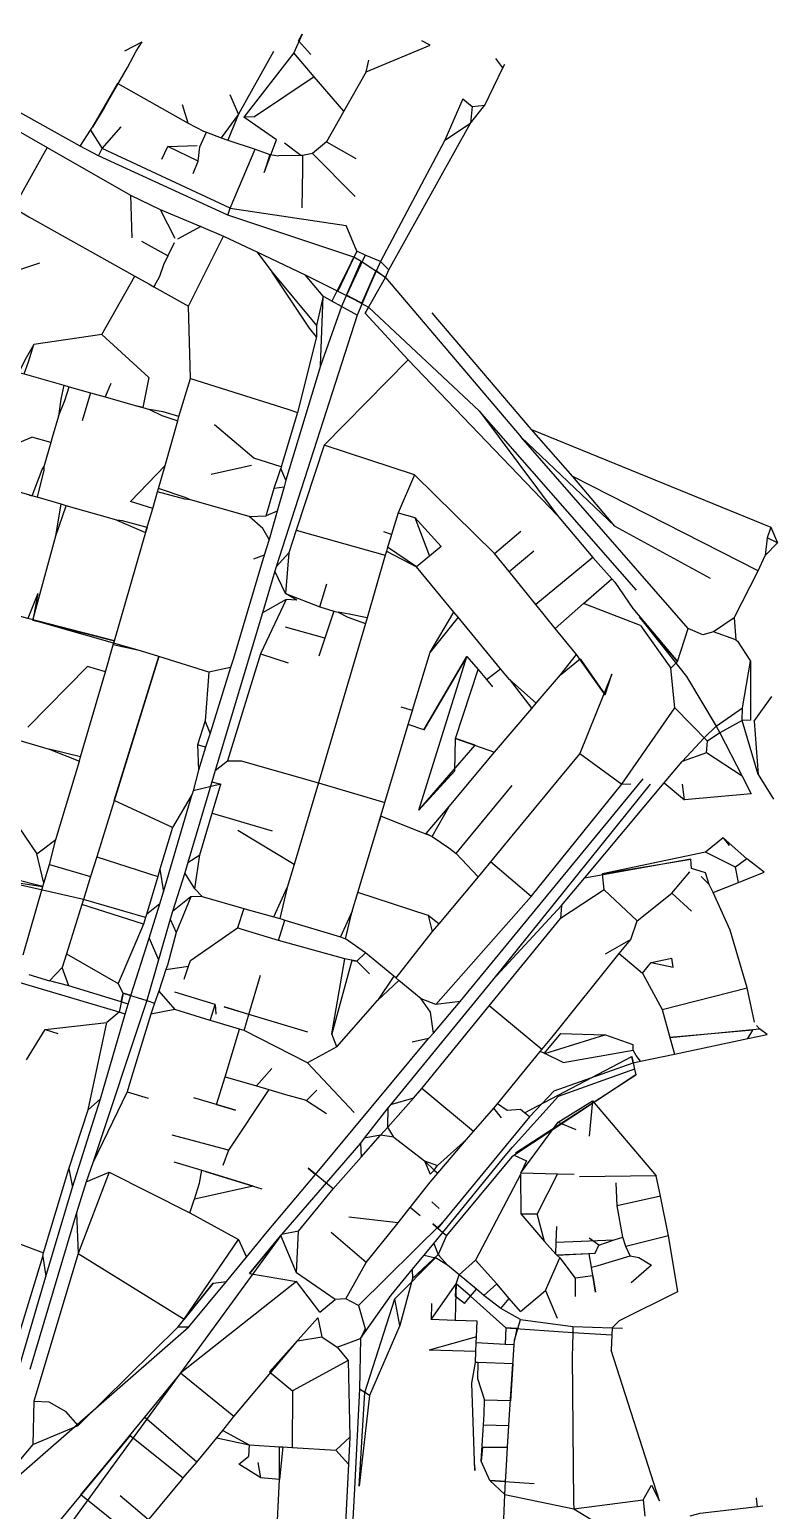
# Model space of a CAD drawing. Header units: metres. Extents: x 327752 to 330295, y 2791504 to 2794271.
# Drawn here: x 329398 to 330295, y 2792483 to 2794261 of the extents above; entities that cross this region are included whole.
import ezdxf

# ---------------------------------------------------------------- set-up
doc = ezdxf.new("R2010")
doc.units = ezdxf.units.M

msp = doc.modelspace()

# ---------------------------------------------------------------- linework, layer by layer
for p, q in [((329512.1, 2794235.2), (329532.7, 2794246)), ((329735.3, 2794231), (329720.4, 2794247.4)), ((329801.5, 2794210), (329878.3, 2794242)), ((329878.3, 2794242), (329868.6, 2794247.5)), ((329714.8, 2794232.9), (329655, 2794155.6)), ((329801.5, 2794210), (329804.9, 2794224.3)), ((329965.8, 2794214.8), (329957.3, 2794226.2)), ((329739.2, 2794204.2), (329667.8, 2794156.3)), ((329588, 2794148.4), (329581.1, 2794170.6)), ((329648.3, 2794159.5), (329638.5, 2794182.6)), ((329917.7, 2794177.8), (329928.8, 2794168.6)), ((329487.1, 2794167.1), (329473.3, 2794143.9)), ((329648.3, 2794159.5), (329627.7, 2794130.8)), ((329667.8, 2794156.3), (329655, 2794155.6)), ((329694.2, 2794128.7), (329655, 2794155.6)), ((329928.8, 2794168.6), (329926.8, 2794148.5)), ((329928.8, 2794168.6), (329944.2, 2794170.1)), ((329470.9, 2794140.2), (329485, 2794118.2)), ((329601.9, 2794120.3), (329610.1, 2794137.6)), ((329896.1, 2794128.3), (329926.8, 2794148.5)), ((329418.8, 2794119.2), (329378.3, 2794046.9)), ((329638.3, 2794046.6), (329485, 2794118.2)), ((329556.4, 2794105.3), (329563.6, 2794120.7)), ((329563.6, 2794120.7), (329598.7, 2794121.9)), ((329600.2, 2794103.1), (329563.6, 2794120.7)), ((329600.2, 2794103.1), (329601.9, 2794120.3)), ((329723.4, 2794109.7), (329703.7, 2794124.6)), ((329754, 2794126), (329737.3, 2794112.2)), ((329754, 2794126), (329789.2, 2794106.3)), ((329594, 2794088.1), (329600.2, 2794103.1)), ((329686.2, 2794111.1), (329696.4, 2794109.4)), ((329737.3, 2794112.2), (329788.6, 2794060.4)), ((329518.8, 2794062.1), (329520.6, 2794010.7)), ((329638.3, 2794046.6), (329777.5, 2794025.7)), ((329554.5, 2794045), (329572, 2794010.6)), ((329603.2, 2794024.6), (329575.3, 2794009.1)), ((329588.3, 2793928.9), (329630.6, 2794012.7)), ((329790.4, 2793995), (329777.5, 2794025.7)), ((329563.8, 2793989.3), (329532.3, 2794006.6)), ((329670.6, 2793994.1), (329688.8, 2793969.6)), ((329386.1, 2793972.8), (329410, 2793980.9)), ((329818.9, 2793982.3), (329828.9, 2793972.4)), ((329484.6, 2793894.9), (329523.9, 2793965)), ((329749.9, 2793941), (329728.4, 2793966.4)), ((329590.8, 2793841.9), (329588.3, 2793928.9)), ((329484.6, 2793894.9), (329402.8, 2793883)), ((329541, 2793843.4), (329484.6, 2793894.9)), ((329751.4, 2793762.1), (329852.1, 2793864.6)), ((329495.2, 2793836.2), (329488.5, 2793819.9)), ((329470.8, 2793824.9), (329461, 2793791.3)), ((329666.7, 2793746.3), (329619.7, 2793786.2)), ((330000.2, 2793780.7), (330287.2, 2793663.4)), ((329328, 2793741.9), (329400.4, 2793771.4)), ((329423.3, 2793765.2), (329400.4, 2793771.4)), ((329859.5, 2793726.3), (329751.4, 2793762.1)), ((330187.9, 2793541.8), (329987.5, 2793771.5)), ((329699.8, 2793736.1), (329666.7, 2793746.3)), ((329560.3, 2793737.5), (329518.8, 2793694.3)), ((329664, 2793737.5), (329615.5, 2793726.6)), ((329705.4, 2793719.8), (329699.2, 2793734.1)), ((329691.4, 2793710.3), (329703.1, 2793711.8)), ((330272.1, 2793611), (330049.8, 2793724.3)), ((329429.1, 2793653.2), (329435.5, 2793691.1)), ((329545.5, 2793685.8), (329518.8, 2793694.3)), ((329661.1, 2793676.3), (329681.8, 2793677.2)), ((329677.8, 2793662), (329661.1, 2793676.3)), ((329694.8, 2793682.6), (329681.8, 2793677.2)), ((329840.2, 2793680.6), (329860, 2793675.3)), ((329860, 2793675.3), (329891.6, 2793640.2)), ((329860, 2793675.3), (329877.5, 2793628.6)), ((329685.2, 2793648.8), (329677.8, 2793662)), ((329717.7, 2793660.1), (329824.6, 2793629.9)), ((329832.1, 2793654.7), (329822.7, 2793658.1)), ((329955.6, 2793632.1), (329987.2, 2793658.8)), ((330100.1, 2793664.7), (330214.3, 2793602.3)), ((330287.2, 2793663.4), (330295.1, 2793644.8)), ((330295.1, 2793644.8), (330280.4, 2793629.5)), ((330295.1, 2793644.8), (330282.7, 2793650.9)), ((329679.2, 2793630.1), (329666.4, 2793625.1)), ((329708.7, 2793632.7), (329693.6, 2793616)), ((329973.1, 2793610.5), (330002.7, 2793635.2)), ((330073.5, 2793627.1), (330005.4, 2793570.5)), ((329704.8, 2793584), (329691.9, 2793610.6)), ((329407.7, 2793584.1), (329395.5, 2793553.8)), ((329746, 2793567.7), (329754.5, 2793595.7)), ((329705.6, 2793576.6), (329677.4, 2793560.8)), ((329718.6, 2793575.8), (329705.6, 2793576.6)), ((330130.7, 2793545.5), (330062.4, 2793571.8)), ((329912, 2793555.4), (329878.3, 2793513.5)), ((330243.1, 2793554.8), (330218.3, 2793537.9)), ((330243.1, 2793554.8), (330245.2, 2793528.3)), ((329752.1, 2793530.2), (329704.7, 2793543.5)), ((330130.7, 2793545.5), (330167.1, 2793494.3)), ((330175.3, 2793502.3), (330187.9, 2793541.8)), ((330205.6, 2793534.3), (330187.9, 2793541.8)), ((330218.3, 2793537.9), (330205.6, 2793534.3)), ((330245.2, 2793528.3), (330218.3, 2793537.9)), ((329530.8, 2793515), (329498, 2793522.3)), ((329467.2, 2793496.4), (329395.4, 2793423.6)), ((329488.7, 2793490), (329467.2, 2793496.4)), ((329638.9, 2793495.2), (329612.8, 2793489.5)), ((329674.9, 2793511.3), (329708.2, 2793500.8)), ((329871, 2793420.3), (329922.6, 2793508.3)), ((330034.7, 2793486.3), (330053.9, 2793510.7)), ((330175.3, 2793502.3), (330167.1, 2793494.3)), ((329908.9, 2793409.7), (329936, 2793492.6)), ((329946.1, 2793480.7), (329962.9, 2793493.6)), ((330172, 2793446.8), (330167.1, 2793494.3)), ((330267.4, 2793430.5), (330288.6, 2793460.3)), ((329857.2, 2793443.4), (329843.7, 2793447.3)), ((329614.3, 2793416.3), (329608.3, 2793431)), ((329871, 2793420.3), (329852.2, 2793426.6)), ((330263, 2793432), (330252.9, 2793431.4)), ((329908.1, 2793371.2), (329908.9, 2793409.7)), ((330209.9, 2793392.5), (330211.2, 2793406.5)), ((329459, 2793387.8), (329421.1, 2793397.1)), ((329608.9, 2793399.3), (329599.3, 2793402.3)), ((330057.9, 2793391.8), (330108.5, 2793355)), ((330209.9, 2793392.5), (330180.9, 2793382.3)), ((330252.7, 2793364.5), (330209.9, 2793392.5)), ((329620.6, 2793371.5), (329635.1, 2793383)), ((329635.1, 2793383), (329651.7, 2793383.1)), ((329627.4, 2793355.1), (329594.1, 2793347.1)), ((329616.6, 2793357.8), (329627.4, 2793355.1)), ((330108.5, 2793355), (330119.2, 2793355.3)), ((330159.1, 2793356.7), (330183.8, 2793336.3)), ((330183.8, 2793336.3), (330181.4, 2793354.9)), ((330272.2, 2793366.7), (330290.3, 2793337)), ((329569.3, 2793302.9), (329499.3, 2793335.3)), ((330263.7, 2793343.4), (330183.8, 2793336.3)), ((329616.9, 2793320.3), (329688.9, 2793298.9)), ((329880.9, 2793292.3), (329901.3, 2793328.3)), ((329377.7, 2793313.7), (329406.3, 2793271.3)), ((329715.1, 2793258.6), (329647.7, 2793299.5)), ((329406.3, 2793271.3), (329429.1, 2793288.4)), ((330230.2, 2793290.4), (330209, 2793273.3)), ((329414.9, 2793236.1), (329406.3, 2793271.3)), ((329478.3, 2793267.8), (329551.6, 2793244.3)), ((329587.8, 2793261.1), (329602.1, 2793270)), ((330192.2, 2793253.6), (330191.4, 2793265.1)), ((330244.8, 2793255.5), (330209, 2793273.3)), ((330258.5, 2793265.3), (330244.8, 2793255.5)), ((329421.6, 2793258.7), (329470.9, 2793244)), ((329554.2, 2793252.8), (329558.4, 2793225.9)), ((329999.7, 2793220.2), (329950.7, 2793261.6)), ((330087.2, 2793228.3), (330085.1, 2793247.4)), ((330208.7, 2793248.6), (330192.2, 2793253.6)), ((330248.4, 2793237.1), (330244.8, 2793255.5)), ((329690.8, 2793195.7), (329706.7, 2793230.9)), ((330213.3, 2793234.5), (330203.6, 2793244.1)), ((329554.2, 2793211.3), (329538, 2793198.5)), ((329591.3, 2793219.9), (329569.3, 2793202.2)), ((329604.7, 2793220.3), (329591.3, 2793219.9)), ((329876.2, 2793197.4), (329791.7, 2793225.1)), ((330087.2, 2793228.3), (330034.9, 2793193.6)), ((330127, 2793190.9), (330087.2, 2793228.3)), ((330168.4, 2793224.3), (330192, 2793202.6)), ((329534.4, 2793187), (329460.4, 2793210.5)), ((329566.4, 2793192.9), (329573.5, 2793176.8)), ((329654.7, 2793205.8), (329647.1, 2793182.5)), ((329784.8, 2793202.4), (329770.8, 2793171.8)), ((329888.8, 2793187.4), (329876.2, 2793197.4)), ((329876.2, 2793197.4), (329880.7, 2793178.3)), ((330036, 2793209.2), (330034.9, 2793193.6)), ((329590.7, 2793143.2), (329647.1, 2793182.5)), ((329696.4, 2793167.2), (329704.1, 2793191.9)), ((329541.1, 2793170.2), (329552.3, 2793144.3)), ((330119.1, 2793168.5), (330088.4, 2793150.9)), ((329442.1, 2793151.5), (329504.1, 2793115.6)), ((329790.3, 2793142.7), (329800.7, 2793152.6)), ((329790.3, 2793142.7), (329805.6, 2793127.5)), ((330105.3, 2793151.7), (330133.2, 2793128.1)), ((330133.2, 2793128.1), (330143.8, 2793140.8)), ((330143.8, 2793140.8), (330168.6, 2793146.3)), ((330143.8, 2793140.8), (330170.2, 2793135.5)), ((330170.2, 2793135.5), (330168.6, 2793146.3)), ((329421.8, 2793118.9), (329436.9, 2793134.9)), ((329444.9, 2793113), (329436.9, 2793134.9)), ((329561.1, 2793132.5), (329588.4, 2793136.7)), ((329834.8, 2793124.4), (329815.4, 2793095.2)), ((329510.2, 2793104.1), (329504.1, 2793115.6)), ((329552.8, 2793106.3), (329572, 2793084.4)), ((329620.6, 2793090.6), (329572.1, 2793105.4)), ((330156.8, 2793084.5), (330258.9, 2793110.5)), ((329620.6, 2793090.6), (329621.3, 2793078.9)), ((329885.3, 2793090.4), (329867.8, 2793097.4)), ((329879, 2793081.2), (329867.8, 2793097.4)), ((329914.6, 2793094.1), (329885.3, 2793090.4)), ((330012.5, 2793036.5), (329949.3, 2793088.8)), ((329416.3, 2793060.5), (329490.3, 2793068.8)), ((329505.1, 2793081.4), (329490.3, 2793068.8)), ((329572, 2793084.4), (329543.2, 2793078.9)), ((329882.4, 2793056.2), (329879, 2793081.2)), ((329393.9, 2793024.2), (329416.3, 2793060.5)), ((329416.3, 2793060.5), (329431.6, 2793055.5)), ((329766.3, 2793039.6), (329760.3, 2793055.4)), ((330034.7, 2793055.6), (330015.2, 2793032.1)), ((330015.9, 2793031.7), (330088.2, 2793054.2)), ((330034.7, 2793055.6), (330088.2, 2793054.2)), ((330122, 2793041.9), (330088.2, 2793054.2)), ((330259.6, 2793049.7), (330265.5, 2793059.5)), ((329766.3, 2793039.6), (329731.1, 2793020.5)), ((329876.3, 2793049.5), (329856.8, 2793045.2)), ((329731.1, 2793020.5), (329787.2, 2792960.8)), ((329991.8, 2792960.3), (330120.3, 2793028.2)), ((329669.9, 2792992.7), (329688.3, 2793013.6)), ((330123.7, 2793012.7), (330032.2, 2792979.9)), ((329514.8, 2792985.6), (329540.1, 2792977.9)), ((329730.1, 2792975.4), (329742.4, 2792987.7)), ((329930.5, 2792938.2), (329868.4, 2792989.5)), ((329482.8, 2792977.1), (329468, 2792964.1)), ((329730.1, 2792975.4), (329754, 2792959.5)), ((329827.6, 2792943.2), (329828.1, 2792966.8)), ((329858.6, 2792977.9), (329830.8, 2792970.2)), ((329963.9, 2792954.6), (329954.8, 2792966.1)), ((329971, 2792963.1), (329959.3, 2792971.2)), ((329986.7, 2792964.3), (329971, 2792963.1)), ((330031.9, 2792949.1), (330073.4, 2792974.7)), ((330073.4, 2792974.7), (330069.4, 2792932.4)), ((330073.4, 2792974.7), (330149.8, 2792884.9)), ((330031.9, 2792949.1), (330053.2, 2792940.6)), ((329636.5, 2792915.5), (329568.9, 2792933.6)), ((329819, 2792933.6), (329799.4, 2792930.1)), ((329834.9, 2792931.4), (329819, 2792933.6)), ((329834.9, 2792931.4), (329827.6, 2792943.2)), ((329794.8, 2792924.2), (329795.7, 2792907.3)), ((329979.9, 2792909.1), (329994, 2792902.7)), ((329444.9, 2792893.2), (329449.4, 2792871)), ((329871.5, 2792902.9), (329878.4, 2792886.7)), ((329871.5, 2792902.9), (329887.4, 2792897.3)), ((329465.5, 2792877.7), (329493.1, 2792889.3)), ((329986.9, 2792886.4), (329932.9, 2792783.4)), ((330031.3, 2792887.2), (330006.9, 2792839.1)), ((330149.8, 2792884.9), (330057.7, 2792883.4)), ((329666, 2792872.5), (329595.5, 2792856.7)), ((330154.8, 2792860.3), (330102.8, 2792848.9)), ((329453.9, 2792840.5), (329456.2, 2792791.6)), ((329866.4, 2792836.8), (329854.6, 2792846.8)), ((329889.3, 2792845.5), (329880.3, 2792853.6)), ((329987.1, 2792839.3), (330006.9, 2792839.1)), ((330015.8, 2792806), (330006.9, 2792839.1)), ((329337.6, 2792821), (329414.5, 2792792.4)), ((329840, 2792828.3), (329780.7, 2792835.1)), ((329648.3, 2792808.5), (329657.9, 2792787)), ((329717.9, 2792768.5), (329699.2, 2792813.2)), ((329720.5, 2792818.2), (329700.1, 2792814.2)), ((329717.9, 2792768.5), (329720.5, 2792818.2)), ((329801.6, 2792780.7), (329759.6, 2792816.9)), ((329882.7, 2792803.5), (329888.1, 2792790.3)), ((329897.9, 2792813.1), (329888.1, 2792790.3)), ((330029.8, 2792805.1), (330099.4, 2792807.9)), ((330080.8, 2792801.5), (330069.2, 2792810.1)), ((330164.4, 2792812.8), (330113.4, 2792799.8)), ((329413.5, 2792787.8), (329417.3, 2792763.9)), ((329456.2, 2792791.6), (329583.4, 2792712.9)), ((329871.3, 2792789.5), (329884.8, 2792786.3)), ((330017, 2792747.1), (330033.9, 2792786.3)), ((330076.4, 2792792.1), (330080.8, 2792801.5)), ((330118.6, 2792788.8), (330128.8, 2792786.8)), ((330128.8, 2792786.8), (330144.2, 2792777.5)), ((329661.5, 2792767.4), (329718.2, 2792758.1)), ((329764.5, 2792736.4), (329717.9, 2792768.5)), ((329857, 2792772.2), (329857.1, 2792761.7)), ((329913.2, 2792766), (329932.9, 2792783.4)), ((330144.2, 2792777.5), (330119.6, 2792756.2)), ((329618.2, 2792756.1), (329634.1, 2792757.8)), ((329746.2, 2792721.3), (329718.2, 2792758.1)), ((329879.5, 2792712.4), (329909.6, 2792755.2)), ((329909.6, 2792755.2), (329913.2, 2792766)), ((329943, 2792741.3), (329958.4, 2792755)), ((330052.5, 2792761.8), (330052.3, 2792740)), ((330073.8, 2792764.6), (330052.5, 2792761.8)), ((329746.2, 2792721.3), (329764.5, 2792736.4)), ((329777.3, 2792737), (329764.5, 2792736.4)), ((329792.6, 2792729.3), (329777.3, 2792737)), ((329842.2, 2792705.1), (329836.2, 2792737.1)), ((329880.2, 2792731.6), (329879.5, 2792712.4)), ((329919.5, 2792731.5), (329909, 2792739.9)), ((329963.1, 2792725.4), (329973.4, 2792737.6)), ((329987, 2792721.8), (330017, 2792747.1)), ((330017, 2792747.1), (330030.9, 2792713.9)), ((330105.6, 2792711.3), (330175.6, 2792746)), ((329743.7, 2792714.4), (329748.6, 2792691.5)), ((329792.6, 2792729.3), (329800.6, 2792701.1)), ((329456, 2792584.9), (329576.2, 2792703.4)), ((329576.2, 2792703.4), (329588.9, 2792703.6)), ((329969.2, 2792702.2), (329968.5, 2792682.5)), ((330097, 2792702.3), (330105.6, 2792711.3)), ((329719.1, 2792686.6), (329748.6, 2792691.5)), ((329748.6, 2792691.5), (329766.7, 2792679.1)), ((329766.7, 2792679.1), (329794.8, 2792689.4)), ((329766.7, 2792679.1), (329779.9, 2792663.2)), ((329934, 2792691.4), (329877.1, 2792675.6)), ((329779.9, 2792663.2), (329713.3, 2792626.5)), ((329933.3, 2792673.8), (329877.1, 2792675.6)), ((329935.8, 2792660.6), (329935.4, 2792641.4)), ((329642.7, 2792595.8), (329578.8, 2792647.7)), ((329685.5, 2792649.5), (329713.3, 2792626.5)), ((329713.3, 2792626.5), (329712.7, 2792558.6)), ((329935.4, 2792641.4), (329943.8, 2792615.6)), ((329402.9, 2792614.3), (329401.6, 2792562.1)), ((329402.9, 2792614.3), (329420.8, 2792613.3)), ((329420.8, 2792613.3), (329441.2, 2792602)), ((329974.8, 2792614.6), (329943.8, 2792615.6)), ((329456, 2792584.9), (329441.2, 2792602)), ((329598.3, 2792541.1), (329535.5, 2792594.9)), ((329401.6, 2792562.1), (329456, 2792584.9)), ((329518.5, 2792572.9), (329582.2, 2792522.1)), ((329629.6, 2792579.2), (329661.3, 2792561.8)), ((329782.2, 2792571), (329765.1, 2792555.4)), ((329942.5, 2792585.9), (329973, 2792585)), ((329401.6, 2792562.1), (329346.3, 2792496.9)), ((329661.3, 2792561.8), (329660.4, 2792547.8)), ((329765.1, 2792555.4), (329780.4, 2792538.5)), ((329941.4, 2792559.2), (329971.4, 2792559.1)), ((329648.7, 2792538.5), (329660.4, 2792547.8)), ((329675.1, 2792522.1), (329648.7, 2792538.5)), ((329675.1, 2792522.1), (329672, 2792540.6)), ((329950.1, 2792518.9), (329939.8, 2792542.3)), ((329697.7, 2792520.3), (329675.1, 2792522.1)), ((329967.9, 2792502.3), (329950.1, 2792518.9)), ((329522.7, 2792450.5), (329459.3, 2792501.9)), ((329540.6, 2792471.9), (329506.5, 2792500.5)), ((329967.9, 2792502.3), (330050.7, 2792485)), ((330134, 2792495.9), (330144.1, 2792513.4)), ((330050.7, 2792485), (330134, 2792495.9)), ((330134, 2792495.9), (330136.1, 2792476.4))]:
    msp.add_line(p, q)
for points in [[(329813.7, 2793971.7), (329824.9, 2793963.1), (329795.8, 2793982.3), (329787, 2793987.5), (329635.5, 2794038.1), (329480.3, 2794109.2), (329458.5, 2794121.1), (329327.7, 2794193.8), (329276.3, 2794224.3), (329256.6, 2794235), (329248.4, 2794239.6), (329219.9, 2794255.6), (329210.4, 2794260.9)], [(329203.7, 2794247.5), (329212.5, 2794241.5), (329238.5, 2794224.5), (329247.8, 2794218.8), (329275.1, 2794201.8), (329280.4, 2794198.5), (329418.8, 2794119.2), (329518.8, 2794062.1), (329554.5, 2794045), (329603.2, 2794024.6), (329630.6, 2794012.7), (329670.6, 2793994.1), (329728.4, 2793966.4), (329767.6, 2793947), (329796.5, 2793932.3), (329777.9, 2793941.9), (329804.4, 2793927.5), (329937.7, 2793802.6)], [(329458.5, 2794121.1), (329470.9, 2794140.2), (329473.3, 2794143.9), (329476.9, 2794149.6), (329503.8, 2794196), (329487.1, 2794167.1), (329515.1, 2794215.5), (329525.8, 2794234.8), (329532.7, 2794246)], [(329720.4, 2794247.4), (329724.7, 2794255.4), (329714.8, 2794232.9)], [(329690.4, 2794234.6), (329648.3, 2794159.5), (329635.7, 2794128.3)], [(329774.9, 2794163.1), (329739.2, 2794204.2), (329714.8, 2794232.9)], [(329801.5, 2794210), (329774.9, 2794163.1), (329754, 2794126)], [(329804.4, 2793927.5), (329800.3, 2793920.3), (329824.9, 2793963.1), (329828.9, 2793972.4), (329926.8, 2794148.5), (329944.2, 2794170.1), (329965.8, 2794214.8), (329968.1, 2794219.2)], [(329503.8, 2794196), (329588, 2794148.4), (329606.3, 2794139.1), (329610.1, 2794137.6), (329627.7, 2794130.8), (329635.7, 2794128.3), (329668.3, 2794117.2), (329686.2, 2794111.1)], [(329917.7, 2794177.8), (329896.1, 2794128.3), (329818.9, 2793982.3), (329796.5, 2793932.3), (329813.7, 2793971.7), (329790.8, 2793918.1), (329693.6, 2793616), (329691.9, 2793610.6), (329677.4, 2793560.8), (329620.6, 2793371.5), (329616.6, 2793357.8), (329587.8, 2793261.1), (329583.9, 2793248.7), (329569.3, 2793202.2), (329566.4, 2793192.9), (329552.3, 2793144.3), (329538.3, 2793095.1), (329473.5, 2792900.5), (329465.5, 2792877.7), (329453.9, 2792840.5), (329397.9, 2792652.4)], [(329480.3, 2794109.2), (329485, 2794118.2), (329507.7, 2794144.3)], [(329635.5, 2794038.1), (329638.3, 2794046.6), (329668.3, 2794117.2)], [(329686.2, 2794111.1), (329679.3, 2794089.2), (329694.2, 2794128.7)], [(329737.3, 2794112.2), (329725.2, 2794109.9), (329723.4, 2794109.7), (329696.4, 2794109.4)], [(329725.2, 2794109.9), (329725.3, 2794093.7), (329724.6, 2794046.8)], [(329311.3, 2794084.6), (329318.1, 2794080.7), (329378.3, 2794046.9), (329390.6, 2794039.8), (329396.9, 2794036.2), (329523.9, 2793965), (329540.8, 2793955.5), (329546.7, 2793952.2), (329588.3, 2793928.9)], [(329571.3, 2794004.8), (329563.8, 2793989.3), (329558.5, 2793978.6), (329553.5, 2793964.4), (329546.7, 2793952.2)], [(329790.4, 2793995), (329767.6, 2793947), (329787, 2793987.5), (329760.6, 2793934.7)], [(329818.9, 2793982.3), (329800.5, 2793990.2), (329790.4, 2793995)], [(329800.5, 2793990.2), (329777.9, 2793941.9), (329795.8, 2793982.3), (329772, 2793928.5), (329747, 2793857.3), (329705.4, 2793719.8), (329703.1, 2793711.8), (329694.8, 2793682.6), (329685.2, 2793648.8), (329679.2, 2793630.1), (329641.9, 2793504.7), (329638.9, 2793495.2), (329614.3, 2793416.3), (329608.9, 2793399.3), (329600.5, 2793371.7), (329594.1, 2793347.1), (329592.8, 2793342.8), (329569.3, 2793302.9), (329554.2, 2793252.8), (329551.6, 2793244.3), (329538, 2793198.5), (329536.8, 2793194.8), (329534.4, 2793187), (329504.1, 2793115.6)], [(329742.2, 2793892.2), (329733.7, 2793902.5), (329688.8, 2793969.6), (329742, 2793905.6)], [(329824.9, 2793963.1), (329987.5, 2793771.5), (330100.1, 2793664.7), (330049.8, 2793724.3), (330000.2, 2793780.7), (329880.8, 2793920.9)], [(329747, 2793857.3), (329749.9, 2793941), (329742, 2793905.6), (329742.2, 2793892.2), (329719.4, 2793801.2), (329699.8, 2793736.1), (329699.2, 2793734.1)], [(329790.8, 2793918.1), (329772, 2793928.5), (329760.6, 2793934.7), (329749.9, 2793941)], [(330030.7, 2793677.9), (329852.1, 2793864.6), (329800.3, 2793920.3)], [(329303.6, 2793879.2), (329319.7, 2793871.5), (329337.2, 2793862.7), (329377.3, 2793851.4), (329384.9, 2793849.2), (329391.1, 2793847.5), (329438.8, 2793834), (329445.1, 2793832.2), (329470.8, 2793824.9), (329488.5, 2793819.9), (329527.4, 2793808.9), (329533.7, 2793807.2), (329541.5, 2793804.9), (329556.5, 2793797.5), (329575.5, 2793791)], [(329391.1, 2793847.5), (329396.5, 2793862.1), (329402.8, 2793883), (329391.9, 2793864.2), (329384.9, 2793849.2)], [(329390.1, 2793150.3), (329413.8, 2793232.1), (329414.9, 2793236.1), (329421.6, 2793258.7), (329429.1, 2793288.4), (329457.6, 2793382.8), (329459, 2793387.8), (329488.7, 2793490), (329498, 2793522.3), (329499.5, 2793527.2), (329539, 2793663.3), (329536.9, 2793657.1), (329545.5, 2793685.8), (329551.4, 2793706.1), (329552.4, 2793709.8), (329560.3, 2793737.5), (329575.5, 2793791), (329577, 2793796.5), (329590.8, 2793841.9)], [(329438.8, 2793834), (329435.2, 2793817.1), (329432.5, 2793796.9), (329425, 2793771.1), (329423.3, 2793765.2), (329414.9, 2793736.1), (329414.7, 2793731.9), (329406.8, 2793699.4)], [(329541, 2793843.4), (329533.7, 2793807.2), (329527.4, 2793808.9)], [(329590.8, 2793841.9), (329707.7, 2793805), (329719.4, 2793801.2)], [(329432.5, 2793796.9), (329440.1, 2793815.8), (329445.1, 2793832.2)], [(329577, 2793796.5), (329558, 2793801.9), (329541.5, 2793804.9)], [(330126, 2793588.1), (329937.7, 2793802.6), (330030.7, 2793677.9), (330073.5, 2793627.1), (330096.3, 2793601.6), (330100, 2793597.4), (330121.8, 2793565.9), (330175.3, 2793502.3), (330129.5, 2793555.3), (330185.9, 2793484.2), (330221.7, 2793424.8), (330226, 2793416.7), (330252.7, 2793364.5), (330263.7, 2793343.4)], [(329751.4, 2793762.1), (329717.7, 2793660.1), (329708.7, 2793632.7), (329704.8, 2793584)], [(329502.5, 2793671.9), (329441.8, 2793689.3), (329435.5, 2793691.1), (329406.8, 2793699.4), (329397.6, 2793702.1), (329400.8, 2793701.1), (329364.9, 2793711.5), (329358.6, 2793713.3), (329322.9, 2793723.6), (329318.1, 2793724.9), (329287.2, 2793733.8), (329280.9, 2793735.6), (329271.6, 2793738.3), (329254.1, 2793741.5), (329232.3, 2793750.8)], [(329400.8, 2793701.1), (329412.7, 2793732.7), (329414.9, 2793736.1)], [(329681.8, 2793677.2), (329691.4, 2793710.3), (329696.7, 2793726.6), (329699.2, 2793734.1)], [(329859.5, 2793726.3), (329840.2, 2793680.6), (329832.1, 2793654.7), (329831.4, 2793652.1), (329827.4, 2793639.6), (329826, 2793634.8), (329824.6, 2793629.9), (329802.8, 2793554.8), (329800.8, 2793548), (329744.6, 2793356.8), (329715.1, 2793258.6), (329706.7, 2793230.9), (329698, 2793193.7)], [(330058.5, 2793505.3), (330088.6, 2793462.4), (330053.9, 2793510.7), (330028.5, 2793542), (330005.4, 2793570.5), (329973.1, 2793610.5), (329955.6, 2793632.1), (329859.5, 2793726.3)], [(329661.1, 2793676.3), (329590.8, 2793696.3), (329584.6, 2793699), (329552.4, 2793709.8)], [(329590.8, 2793696.3), (329584.1, 2793697.3), (329551.4, 2793706.1)], [(329407.7, 2793584.1), (329401.8, 2793552), (329429.1, 2793653.2), (329441.8, 2793689.3)], [(329539, 2793663.3), (329509.3, 2793671.2), (329502.5, 2793671.9), (329536.9, 2793657.1)], [(330287.2, 2793663.4), (330282.7, 2793650.9), (330280.4, 2793629.5)], [(329826, 2793634.8), (329862.2, 2793615.8), (329827.4, 2793639.6)], [(329891.6, 2793640.2), (329877.5, 2793628.6), (329862.2, 2793615.8)], [(329612.8, 2793489.5), (329553, 2793508.1), (329530.8, 2793515), (329401.8, 2793552), (329499.5, 2793527.2), (329395.5, 2793553.8), (329368.7, 2793561.6), (329363.9, 2793563), (329358.2, 2793564.6), (329326.8, 2793573.8), (329324.4, 2793574.4), (329319.3, 2793575.9), (329292.6, 2793583.6), (329287.6, 2793585.1), (329280.5, 2793587.2), (329249.8, 2793596.1), (329246.3, 2793597.1), (329241.6, 2793598.4), (329214.4, 2793606.3), (329209.5, 2793607.7), (329194.5, 2793612.1), (329161.5, 2793623.3)], [(330243.1, 2793554.8), (330272.1, 2793611), (330280.4, 2793629.5)], [(329973.7, 2793480.5), (329962.9, 2793493.6), (329912, 2793555.4), (329907, 2793561.5), (329862.2, 2793615.8)], [(330028.5, 2793542), (330062.4, 2793571.8), (330096.3, 2793601.6)], [(329718.6, 2793575.8), (329704.8, 2793584), (329746, 2793567.7), (329762.9, 2793562.8), (329768, 2793561.3), (329779.8, 2793555.6), (329800.8, 2793548)], [(329705.6, 2793576.6), (329674.9, 2793511.3), (329635.1, 2793383)], [(329762.9, 2793562.8), (329752.1, 2793530.2), (329744.9, 2793508.5)], [(329802.8, 2793554.8), (329781.1, 2793559.2), (329768, 2793561.3)], [(329777, 2793169.4), (329784.8, 2793202.4), (329791.7, 2793225.1), (329819.2, 2793316.7), (329817.2, 2793310.1), (329824, 2793332.8), (329852.2, 2793426.6), (329857.2, 2793443.4), (329858.6, 2793447.9), (329878.3, 2793513.5), (329907, 2793561.5)], [(330245.2, 2793528.3), (330247.3, 2793526.5), (330262.9, 2793502.8)], [(329090.8, 2793496), (329107.7, 2793488.5), (329129.8, 2793482.2), (329169.1, 2793470.7), (329208.1, 2793459.3), (329174.5, 2793469.1), (329212.5, 2793458), (329238.4, 2793450.4), (329246.8, 2793448), (329252.2, 2793446.4), (329278.7, 2793438.7), (329282.9, 2793437.5), (329287.1, 2793436.2), (329323.6, 2793425.6), (329328.9, 2793424), (329390.1, 2793406.1), (329421.1, 2793397.1), (329457.6, 2793382.8)], [(329499.3, 2793335.3), (329553, 2793508.1), (329478.3, 2793267.8), (329470.9, 2793244), (329462.3, 2793216.6), (329460.4, 2793210.5), (329442.1, 2793151.5), (329436.9, 2793134.9)], [(329864.9, 2793323.6), (329922.6, 2793508.3), (329871, 2793420.3)], [(329873.5, 2793295.8), (329901.3, 2793328.3), (329955.8, 2793393.5), (330000.3, 2793445.8), (330005.7, 2793452.2), (330034.7, 2793486.3), (330058.5, 2793505.3)], [(329922.6, 2793508.3), (329936, 2793492.6), (329946.1, 2793480.7), (329953.2, 2793472)], [(330267.4, 2793430.5), (330272.2, 2793366.7), (330252.9, 2793431.4), (330253.1, 2793446.8), (330262.9, 2793502.8), (330263, 2793432)], [(329612.8, 2793489.5), (329608.3, 2793431), (329599.3, 2793402.3), (329600.5, 2793371.7)], [(330005.7, 2793452.2), (329973.7, 2793480.5), (330000.3, 2793445.8)], [(330088.6, 2793462.4), (330096.5, 2793486.9), (330057.9, 2793391.8)], [(329885.3, 2793090.4), (329999.7, 2793220.2), (330108.5, 2793355), (330172, 2793446.8)], [(329953.2, 2793119.6), (330036, 2793209.2), (330063.6, 2793242.3), (330159.1, 2793356.7), (330180.9, 2793382.3), (330207.3, 2793410.8), (330221.7, 2793424.8), (330253.1, 2793446.8)], [(330207.3, 2793410.8), (330211.2, 2793406.5), (330172, 2793446.8)], [(330252.9, 2793431.4), (330226, 2793416.7), (330211.2, 2793406.5)], [(329932.3, 2793401.9), (329908.9, 2793409.7), (329955.8, 2793393.5)], [(330057.9, 2793391.8), (330034.8, 2793363.8), (329970.8, 2793286), (329950.7, 2793261.6), (329941.6, 2793250.6), (329936, 2793243.8), (329888.8, 2793187.4), (329880.7, 2793178.3), (329837.2, 2793122.5)], [(329908.1, 2793371.2), (329864.9, 2793323.6), (329932.3, 2793401.9)], [(329651.7, 2793383.1), (329744.6, 2793356.8), (329824, 2793332.8)], [(330142.4, 2793355.1), (329953.2, 2793119.6), (329830.8, 2792970.2), (329828.1, 2792966.8), (329799.4, 2792930.1), (329794.8, 2792924.2), (329700.1, 2792814.2), (329661.5, 2792767.4), (329699.2, 2792813.2), (329297.6, 2792263.5)], [(329375, 2792516.6), (329588.9, 2792703.6), (329634.1, 2792757.8), (329657.9, 2792787), (329682.7, 2792817.5), (329741, 2792886.2), (329876.3, 2793049.5), (329882.4, 2793056.2), (329914.6, 2793094.1), (330134.1, 2793361.6)], [(329596.1, 2793229.4), (329602.1, 2793270), (329616.9, 2793320.3), (329627.4, 2793355.1)], [(329909.7, 2793271.8), (329916.9, 2793280.6), (329976.7, 2793353.5)], [(329218.5, 2792071.2), (329316.1, 2792406.4), (329361, 2792574.4), (329417.3, 2792763.9), (329449.4, 2792871), (329482.8, 2792977.1), (329512.5, 2793079), (329516.1, 2793090.8), (329519.4, 2793101.2), (329541.1, 2793170.2), (329554.2, 2793211.3), (329558.4, 2793225.9), (329592.8, 2793342.8)], [(329873.5, 2793295.8), (329880.9, 2793292.3), (329862, 2793299.5), (329819.2, 2793316.7)], [(329880.9, 2793292.3), (329900.8, 2793278.5), (329909.7, 2793271.8), (329936, 2793243.8)], [(330279.1, 2793249.2), (330258.5, 2793265.3), (330230.2, 2793290.4), (330237.4, 2793281.4)], [(329536.8, 2793194.8), (329462.3, 2793216.6), (329354.6, 2793240.8), (329413.8, 2793232.1), (329234.4, 2793277.4)], [(330209, 2793273.3), (330085.1, 2793247.4), (330191.4, 2793265.1), (330063.6, 2793242.3)], [(329604.7, 2793220.3), (329596.1, 2793229.4), (329583.9, 2793248.7)], [(330127, 2793190.9), (330168.4, 2793224.3), (330190.1, 2793249.6)], [(330218.1, 2793225.1), (330213.3, 2793234.5), (330208.7, 2793248.6)], [(330218.1, 2793225.1), (330248.4, 2793237.1), (330279.1, 2793249.2)], [(329512.5, 2793079), (329505.1, 2793081.4), (329371.5, 2793120.9), (329295.4, 2793144), (329281.4, 2793148.5), (329273.5, 2793150.7), (329263.4, 2793153.4), (329252.1, 2793157), (329212.3, 2793169.7), (329194.3, 2793174.9), (329155.9, 2793185.8), (329064.2, 2793209.4), (329054.4, 2793211.9)], [(329591.3, 2793219.9), (329573.5, 2793176.8), (329563.2, 2793137.6), (329561.1, 2793132.5), (329552.8, 2793106.3), (329547.8, 2793092.1), (329543.2, 2793078.9), (329517.5, 2792995.1), (329514.8, 2792985.6), (329473.5, 2792900.5)], [(329604.7, 2793220.3), (329654.7, 2793205.8), (329659, 2793204.6), (329690.8, 2793195.7), (329698, 2793193.7), (329700.7, 2793192.9), (329704.1, 2793191.9), (329770.8, 2793171.8), (329777, 2793169.4)], [(330267.7, 2793069.2), (330258.9, 2793110.5), (330238.3, 2793179.9), (330218.1, 2793225.1)], [(329720.5, 2792818.2), (329761.9, 2792869), (329795.7, 2792907.3), (329819, 2792933.6), (329827.6, 2792943.2), (329858.6, 2792977.9), (329868.4, 2792989.5), (329949.3, 2793088.8), (330034.9, 2793193.6)], [(329784.6, 2793143.2), (329790.3, 2793142.7), (329776.1, 2793145.3), (329696.4, 2793167.2), (329692.5, 2793168.4), (329651.8, 2793181.1), (329647.1, 2793182.5)], [(329777.3, 2792737), (329801.6, 2792780.7), (329840, 2792828.3), (329854.6, 2792846.8), (329878.6, 2792877.1), (329887.5, 2792887.8), (329922, 2792928.3), (329930.5, 2792938.2), (329954.8, 2792966.1), (329959.3, 2792971.2), (330010.4, 2793033.9), (330012.5, 2793036.5), (330026.3, 2793053.3), (330105.3, 2793151.7), (330119.1, 2793168.5), (330127, 2793190.9)], [(329867.8, 2793097.4), (329840.9, 2793119.4), (329837.2, 2793122.5), (329834.8, 2793124.4), (329800.7, 2793152.6), (329777, 2793169.4)], [(329583.1, 2793121), (329588.4, 2793136.7), (329590.7, 2793143.2)], [(329784.6, 2793143.2), (329760.3, 2793055.4), (329776.1, 2793145.3)], [(329396.9, 2793126.5), (329421.8, 2793118.9)], [(329655.1, 2793059.4), (329660.8, 2793078.6), (329674.8, 2793125.6)], [(330133.2, 2793128.1), (330156.8, 2793084.5), (330165.9, 2793050.7), (330171.5, 2793031)], [(329516.1, 2793090.8), (329507.8, 2793093.6), (329444.9, 2793113), (329421.8, 2793118.9)], [(329507.8, 2793093.6), (329510.2, 2793104.1), (329505.1, 2793081.4)], [(329519.4, 2793101.2), (329510.2, 2793104.1), (329538.3, 2793095.1), (329547.8, 2793092.1)], [(329766.3, 2793039.6), (329815.4, 2793095.2), (329840.9, 2793119.4)], [(329614.3, 2793071.3), (329617.3, 2793079.9), (329620.6, 2793090.6)], [(329660.8, 2793078.6), (329631.4, 2793087.6), (329731.1, 2793057.7)], [(329230.9, 2792193.3), (329287.1, 2792370.6), (329290.3, 2792381.7), (329328.6, 2792525), (329331.2, 2792534.1), (329333.6, 2792538.8), (329355.3, 2792597), (329367.6, 2792637), (329413.5, 2792787.8), (329414.5, 2792792.4), (329444.9, 2792893.2), (329468, 2792964.1), (329490.3, 2793068.8)], [(329731.1, 2793020.5), (329655.1, 2793059.4), (329649.8, 2793060.9), (329618.8, 2793069.9), (329614.3, 2793071.3), (329572, 2793084.4)], [(329622.2, 2792970.5), (329632.3, 2793003.6), (329649.8, 2793060.9)], [(330027.3, 2792986.8), (330122, 2793020.6), (330130.9, 2793022.6), (330171.5, 2793031), (330259.6, 2793049.7), (330282.9, 2793054.6)], [(330265.5, 2793059.5), (330165.9, 2793050.7), (330273.8, 2793061.4)], [(330282.9, 2793054.6), (330273.8, 2793061.4), (330270.1, 2793065.4)], [(330037.9, 2793020.8), (330015.9, 2793031.7), (330015.2, 2793032.1), (330010.4, 2793033.9)], [(330037.9, 2793020.8), (330122.1, 2793035.7), (330122, 2793041.9)], [(330130.9, 2793022.6), (330125.8, 2793029.4), (330122.1, 2793035.7)], [(330122, 2793020.6), (330120.3, 2793028.2), (330123.7, 2793012.7), (330125.2, 2793006.1)], [(329632.3, 2793003.6), (329669.9, 2792992.7), (329685, 2792988.4), (329704.8, 2792982.6), (329726.9, 2792976.3), (329730.1, 2792975.4)], [(329980.9, 2792912.6), (330125.2, 2793006.1), (329976.4, 2792907.8), (329897.9, 2792813.1)], [(329685, 2792988.4), (329636.5, 2792915.5), (329629.6, 2792897.4)], [(330027.3, 2792986.8), (329997.6, 2792955.6), (329904.5, 2792842.3), (329887.7, 2792822), (329893.7, 2792829.2), (329792.6, 2792729.3)], [(329800.6, 2792701.1), (329794.8, 2792689.4), (329831.6, 2792741.4), (329857, 2792772.2), (329871.3, 2792789.5), (329882.7, 2792803.5), (329893.7, 2792816.8), (329968.5, 2792908.7), (329977.2, 2792919.1), (330032.2, 2792979.9)], [(329622.2, 2792970.5), (329645, 2792963.8), (329594.8, 2792978.4)], [(329997.6, 2792955.6), (329991.8, 2792960.3), (329986.7, 2792964.3)], [(329994, 2792902.7), (329987.2, 2792888.2), (330031.9, 2792949.1)], [(329834.9, 2792931.4), (329871.5, 2792902.9), (329883.4, 2792891.5), (329887.5, 2792887.8)], [(329878.4, 2792886.7), (329883.4, 2792891.5), (329887.4, 2792897.3), (329922, 2792928.3)], [(329570.7, 2792901.8), (329604.3, 2792891.5), (329666, 2792872.5), (329608.8, 2792890.1), (329676.4, 2792869.3)], [(329590.1, 2792840.3), (329594.8, 2792854.6), (329595.5, 2792856.7), (329601.7, 2792876), (329604.3, 2792891.5)], [(329761.9, 2792869), (329732, 2792893.9), (329741, 2792886.2)], [(329493.1, 2792889.3), (329456.2, 2792791.6), (329402.9, 2792614.3)], [(329493.1, 2792889.3), (329590.1, 2792840.3), (329648.3, 2792808.5)], [(329987.2, 2792888.2), (329986.9, 2792886.4), (329987.1, 2792839.3)], [(329987.2, 2792888.2), (330031.3, 2792887.2), (330051.1, 2792886.7)], [(330109.5, 2792811), (330102.8, 2792848.9), (330101.5, 2792876.2)], [(330175.6, 2792746), (330164.4, 2792812.8), (330154.8, 2792860.3), (330149.8, 2792884.9)], [(329987.1, 2792839.3), (330015.8, 2792806), (330029.3, 2792790.8), (330030.5, 2792789.7), (330033.9, 2792786.3), (330052.5, 2792761.8)], [(329887.7, 2792822), (329881.8, 2792827.2), (329893.7, 2792816.8), (329897.9, 2792813.1)], [(330029.3, 2792790.8), (330029.8, 2792805.1), (330030.5, 2792824.1)], [(329576.2, 2792703.4), (329618.2, 2792756.1), (329583.4, 2792712.9), (329648.3, 2792808.5)], [(330080.8, 2792801.5), (330099.4, 2792807.9), (330109.5, 2792811)], [(330118.6, 2792788.8), (330113.4, 2792799.8), (330109.5, 2792811)], [(329888.1, 2792790.3), (329857.1, 2792761.7), (329884.8, 2792786.3), (329836.2, 2792737.1)], [(329986.7, 2792712.4), (329963.1, 2792725.4), (329943, 2792741.3), (329934.1, 2792748.7), (329913.2, 2792766), (329899.2, 2792777.6), (329887, 2792785.2), (329884.8, 2792786.3)], [(329888.1, 2792790.3), (329889.7, 2792788.5), (329899.2, 2792777.6)], [(330069.3, 2792791.2), (330030.5, 2792789.7), (330076.4, 2792792.1)], [(330073.8, 2792764.6), (330076.9, 2792745), (330072.2, 2792775), (330069.3, 2792791.2)], [(330072.2, 2792775), (330079.9, 2792777.3), (330118.6, 2792788.8)], [(329987, 2792721.8), (329973.4, 2792737.6), (329958.4, 2792755), (329932.9, 2792783.4)], [(329718.2, 2792758.1), (329578.8, 2792647.7), (329535.5, 2792594.9), (329459.3, 2792501.9), (329518.5, 2792572.9), (329418.2, 2792451.8), (329413.9, 2792446.6), (329372.5, 2792395.8)], [(329857.1, 2792761.7), (329842.2, 2792705.1), (329805.6, 2792621.1), (329793.3, 2792512.3), (329800.2, 2792624.6), (329836.2, 2792737.1)], [(329909, 2792739.9), (329909.6, 2792755.2), (329908.8, 2792730.2), (329908.4, 2792711.3)], [(329969.2, 2792702.2), (329926.8, 2792740.2), (329909.6, 2792755.2)], [(329919.5, 2792731.5), (329926.8, 2792740.2), (329934.1, 2792748.7)], [(329439.8, 2792343.9), (329452.9, 2792363), (329480.2, 2792399.2), (329497, 2792419.5), (329522.7, 2792450.5), (329524.9, 2792453.1), (329540.6, 2792471.9), (329543.2, 2792475), (329579.9, 2792519.3), (329582.2, 2792522.1), (329598.3, 2792541.1), (329622.4, 2792570.2), (329629.6, 2792579.2), (329642.7, 2792595.8), (329719.1, 2792686.6), (329685.5, 2792649.5), (329743.7, 2792714.4)], [(329934.7, 2792710.3), (329908.4, 2792711.3), (329879.5, 2792712.4)], [(329931.8, 2792538), (329931.9, 2792531), (329928.6, 2792635.7), (329932.8, 2792660.7), (329933.3, 2792673.8), (329933.7, 2792684.3), (329934, 2792691.4), (329934.7, 2792710.3)], [(329982.4, 2792701.4), (329969.2, 2792702.2), (330049.6, 2792696.9), (330096.6, 2792693.8)], [(329982.4, 2792701.4), (329979.6, 2792687.6), (329986.7, 2792712.4)], [(329986.7, 2792712.4), (330049.7, 2792704), (330097, 2792702.3), (330109.2, 2792702.1)], [(330049.7, 2792704), (330049.6, 2792696.9), (330049.3, 2792680.4), (330048.9, 2792668.3), (330050.6, 2792493.3), (330050.7, 2792485)], [(330097, 2792702.3), (330096.6, 2792693.8), (330095.8, 2792675.6)], [(329794.8, 2792689.4), (329793.6, 2792628.8), (329787.5, 2792509.6), (329781, 2792383.9), (329773, 2792228.1), (329771.5, 2792199.1), (329770.7, 2792184.3), (329764.3, 2792040.6)], [(329979.2, 2792682.1), (329968.5, 2792682.5), (329933.7, 2792684.3)], [(329973.8, 2792404), (329959.5, 2792310.4), (329960.8, 2792338.7), (329962.5, 2792375.9), (329963.9, 2792404.3), (329967.9, 2792502.3), (329968.8, 2792517.7), (329969.6, 2792529.9), (329971.4, 2792559.1), (329973, 2792585), (329973.8, 2792598.3), (329977.5, 2792659.2), (329974.8, 2792614.6), (329979.2, 2792682.1), (329979.6, 2792687.6)], [(329779.9, 2792663.2), (329782.2, 2792571), (329780.4, 2792538.5), (329776.3, 2792459.4), (329772.2, 2792384.4), (329766.9, 2792285.3), (329759.8, 2792153.4), (329757.6, 2792109.2), (329752.3, 2792014.8)], [(329977.5, 2792659.2), (329935.8, 2792660.6), (329932.8, 2792660.7)], [(330144.1, 2792513.4), (330153.6, 2792494.8), (330095.8, 2792675.6)], [(329805.6, 2792621.1), (329800.2, 2792624.6), (329793.6, 2792628.8)], [(329941.4, 2792559.2), (329939.8, 2792542.3), (329942.5, 2792585.9), (329943.1, 2792598.8), (329943.8, 2792615.6)], [(329622.4, 2792570.2), (329661.3, 2792561.8), (329697.5, 2792559.6), (329701.6, 2792559.3), (329712.7, 2792558.6), (329765.1, 2792555.4)], [(329701.6, 2792559.3), (329697.7, 2792520.3), (329697.5, 2792559.6)], [(329681.7, 2792136.4), (329680.7, 2792170.2), (329681.1, 2792179), (329682.4, 2792209.6), (329683.8, 2792237.2), (329686.3, 2792287.9), (329686.5, 2792292.4), (329688.7, 2792336.2), (329688.9, 2792340.8), (329691.1, 2792385.8), (329692.8, 2792420.7), (329691.2, 2792387.9), (329693.2, 2792428.6), (329694.9, 2792462.9), (329697.7, 2792520.3)], [(329968.8, 2792517.7), (329950.1, 2792518.9), (330003.2, 2792515.5)], [(330050.7, 2792485), (330089, 2792461.8), (330145.1, 2792425.7)], [(330190.4, 2792476.5), (330202.5, 2792479.9), (330271.3, 2792487.9), (330277.8, 2792488.6)], [(330271.3, 2792487.9), (330270.5, 2792493.9), (330269.9, 2792498.3)]]:
    msp.add_lwpolyline(points)

doc.saveas('drawing.dxf')
